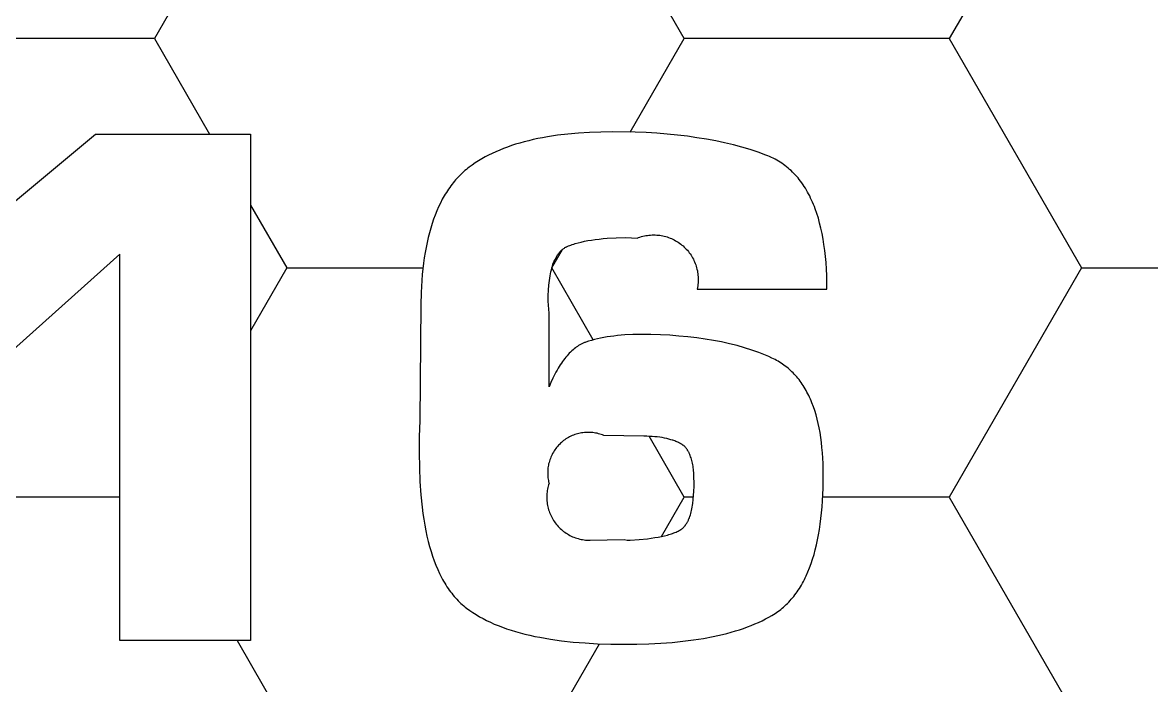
# Model space of a CAD drawing. Header units: millimetres. Extents: x 0 to 80, y 0 to 69.3.
# Drawn here: x 45.93 to 58.72, y 24.75 to 32.26 of the extents above; entities that cross this region are included whole.
import ezdxf

# ---------------------------------------------------------------- set-up
doc = ezdxf.new("R2010")
doc.units = ezdxf.units.MM
doc.header["$MEASUREMENT"] = 0
doc.layers.add('HEX_BACKGROUND', color=3, linetype='CONTINUOUS')
doc.layers.add('TEXT', color=5, linetype='CONTINUOUS')

msp = doc.modelspace()

# ---------------------------------------------------------------- linework, layer by layer
at = {"layer": 'HEX_BACKGROUND'}
for p, q in [((48.927, 34.68), (47.426, 32.08)), ((53.431, 32.08), (51.93, 34.68)), ((57.934, 34.68), (56.433, 32.08)), ((47.426, 32.08), (44.424, 32.08)), ((47.426, 32.08), (48.051, 30.997)), ((52.819, 31.02), (53.43, 32.08)), ((56.433, 32.08), (53.431, 32.08)), ((56.433, 32.08), (57.934, 29.48)), ((48.516, 30.192), (48.927, 29.48)), ((51.929, 29.48), (52.051, 29.69)), ((48.927, 29.48), (48.516, 28.767)), ((48.927, 29.48), (50.469, 29.48)), ((52.4, 28.665), (51.93, 29.48)), ((57.934, 29.48), (56.433, 26.88)), ((57.934, 29.48), (60.936, 29.48)), ((53.431, 26.88), (53.032, 27.571)), ((47.036, 26.88), (44.424, 26.88)), ((53.174, 26.436), (53.43, 26.88)), ((53.535, 26.88), (53.431, 26.88)), ((56.433, 26.88), (54.999, 26.88)), ((56.433, 26.88), (57.934, 24.28)), ((48.363, 25.257), (48.927, 24.28)), ((51.929, 24.28), (52.472, 25.219))]:
    msp.add_line(p, q, dxfattribs=at)
at = {"layer": 'TEXT'}
for p, q in [((44.669, 29.259), (46.76, 30.997)), ((46.76, 30.997), (48.516, 30.997)), ((48.516, 30.997), (48.516, 25.257)), ((51.825, 30.957), (51.772, 30.946)), ((51.88, 30.967), (51.825, 30.957)), ((51.993, 30.984), (51.88, 30.967)), ((52.11, 30.998), (51.993, 30.984)), ((52.231, 31.009), (52.11, 30.998)), ((52.357, 31.017), (52.231, 31.009)), ((52.487, 31.021), (52.357, 31.017)), ((52.621, 31.023), (52.487, 31.021)), ((52.876, 31.019), (52.621, 31.023)), ((52.999, 31.014), (52.876, 31.019)), ((53.12, 31.007), (52.999, 31.014)), ((53.238, 30.997), (53.12, 31.007)), ((53.353, 30.986), (53.238, 30.997)), ((53.466, 30.973), (53.353, 30.986)), ((53.575, 30.957), (53.466, 30.973)), ((53.682, 30.94), (53.575, 30.957)), ((51.383, 30.834), (51.339, 30.816)), ((51.428, 30.851), (51.383, 30.834)), ((51.473, 30.867), (51.428, 30.851)), ((51.52, 30.882), (51.473, 30.867)), ((51.569, 30.896), (51.52, 30.882)), ((51.618, 30.91), (51.569, 30.896)), ((51.668, 30.923), (51.618, 30.91)), ((51.719, 30.935), (51.668, 30.923)), ((51.772, 30.946), (51.719, 30.935)), ((53.787, 30.92), (53.682, 30.94)), ((53.888, 30.899), (53.787, 30.92)), ((53.987, 30.875), (53.888, 30.899)), ((54.083, 30.85), (53.987, 30.875)), ((54.177, 30.822), (54.083, 30.85)), ((51.137, 30.717), (51.1, 30.694)), ((51.175, 30.738), (51.137, 30.717)), ((51.214, 30.759), (51.175, 30.738)), ((51.255, 30.779), (51.214, 30.759)), ((51.296, 30.798), (51.255, 30.779)), ((51.339, 30.816), (51.296, 30.798)), ((54.267, 30.792), (54.177, 30.822)), ((54.355, 30.76), (54.267, 30.792)), ((54.377, 30.752), (54.355, 30.76)), ((54.398, 30.743), (54.377, 30.752)), ((54.419, 30.734), (54.398, 30.743)), ((54.439, 30.724), (54.419, 30.734)), ((54.459, 30.713), (54.439, 30.724)), ((54.479, 30.703), (54.459, 30.713)), ((54.498, 30.691), (54.479, 30.703)), ((50.946, 30.584), (50.93, 30.57)), ((50.962, 30.597), (50.946, 30.584)), ((50.978, 30.61), (50.962, 30.597)), ((50.995, 30.623), (50.978, 30.61)), ((51.028, 30.647), (50.995, 30.623)), ((51.063, 30.671), (51.028, 30.647)), ((51.1, 30.694), (51.063, 30.671)), ((54.517, 30.679), (54.498, 30.691)), ((54.536, 30.667), (54.517, 30.679)), ((54.554, 30.654), (54.536, 30.667)), ((54.572, 30.641), (54.554, 30.654)), ((54.59, 30.627), (54.572, 30.641)), ((54.608, 30.613), (54.59, 30.627)), ((54.625, 30.598), (54.608, 30.613)), ((54.641, 30.583), (54.625, 30.598)), ((54.658, 30.567), (54.641, 30.583)), ((50.813, 30.446), (50.799, 30.429)), ((50.826, 30.463), (50.813, 30.446)), ((50.84, 30.479), (50.826, 30.463)), ((50.855, 30.495), (50.84, 30.479)), ((50.869, 30.511), (50.855, 30.495)), ((50.884, 30.526), (50.869, 30.511)), ((50.899, 30.541), (50.884, 30.526)), ((50.914, 30.556), (50.899, 30.541)), ((50.93, 30.57), (50.914, 30.556)), ((54.674, 30.551), (54.658, 30.567)), ((54.689, 30.534), (54.674, 30.551)), ((54.705, 30.517), (54.689, 30.534)), ((54.72, 30.5), (54.705, 30.517)), ((54.734, 30.482), (54.72, 30.5)), ((54.749, 30.463), (54.734, 30.482)), ((54.763, 30.444), (54.749, 30.463)), ((50.723, 30.318), (50.711, 30.298)), ((50.735, 30.337), (50.723, 30.318)), ((50.748, 30.356), (50.735, 30.337)), ((50.76, 30.375), (50.748, 30.356)), ((50.773, 30.393), (50.76, 30.375)), ((50.786, 30.411), (50.773, 30.393)), ((50.799, 30.429), (50.786, 30.411)), ((54.777, 30.424), (54.763, 30.444)), ((54.79, 30.404), (54.777, 30.424)), ((54.803, 30.384), (54.79, 30.404)), ((54.816, 30.362), (54.803, 30.384)), ((54.828, 30.341), (54.816, 30.362)), ((54.84, 30.319), (54.828, 30.341)), ((54.852, 30.296), (54.84, 30.319)), ((50.667, 30.215), (50.646, 30.172)), ((50.689, 30.258), (50.667, 30.215)), ((50.711, 30.298), (50.689, 30.258)), ((54.863, 30.273), (54.852, 30.296)), ((54.874, 30.25), (54.863, 30.273)), ((54.885, 30.226), (54.874, 30.25)), ((54.895, 30.201), (54.885, 30.226)), ((54.905, 30.176), (54.895, 30.201)), ((50.608, 30.08), (50.59, 30.032)), ((50.626, 30.127), (50.608, 30.08)), ((50.646, 30.172), (50.626, 30.127)), ((54.914, 30.151), (54.905, 30.176)), ((54.933, 30.099), (54.914, 30.151)), ((54.95, 30.044), (54.933, 30.099)), ((50.573, 29.983), (50.558, 29.931)), ((50.59, 30.032), (50.573, 29.983)), ((54.965, 29.988), (54.95, 30.044)), ((54.98, 29.93), (54.965, 29.988)), ((50.529, 29.825), (50.517, 29.769)), ((50.543, 29.879), (50.529, 29.825)), ((50.558, 29.931), (50.543, 29.879)), ((52.42, 29.803), (52.465, 29.808)), ((52.465, 29.808), (52.51, 29.813)), ((52.51, 29.813), (52.558, 29.817)), ((52.558, 29.817), (52.659, 29.823)), ((52.659, 29.823), (52.768, 29.827)), ((52.768, 29.827), (52.897, 29.818)), ((52.897, 29.818), (52.913, 29.824)), ((52.913, 29.824), (52.929, 29.83)), ((52.929, 29.83), (52.946, 29.835)), ((52.946, 29.835), (52.963, 29.839)), ((52.963, 29.839), (52.98, 29.843)), ((52.98, 29.843), (52.997, 29.847)), ((52.997, 29.847), (53.014, 29.849)), ((53.014, 29.849), (53.031, 29.851)), ((53.031, 29.851), (53.048, 29.853)), ((53.048, 29.853), (53.066, 29.854)), ((53.066, 29.854), (53.083, 29.854)), ((53.083, 29.854), (53.1, 29.854)), ((53.1, 29.854), (53.118, 29.853)), ((53.118, 29.853), (53.135, 29.852)), ((53.135, 29.852), (53.152, 29.85)), ((53.152, 29.85), (53.169, 29.847)), ((53.169, 29.847), (53.186, 29.844)), ((53.186, 29.844), (53.203, 29.84)), ((53.203, 29.84), (53.22, 29.836)), ((53.22, 29.836), (53.237, 29.831)), ((53.237, 29.831), (53.253, 29.825)), ((53.253, 29.825), (53.27, 29.819)), ((53.27, 29.819), (53.286, 29.812)), ((53.286, 29.812), (53.301, 29.805)), ((54.992, 29.87), (54.98, 29.93)), ((55.004, 29.808), (54.992, 29.87)), ((55.014, 29.744), (55.004, 29.808)), ((50.505, 29.712), (50.494, 29.654)), ((50.517, 29.769), (50.505, 29.712)), ((52.032, 29.673), (52.037, 29.678)), ((52.037, 29.678), (52.043, 29.683)), ((52.043, 29.683), (52.049, 29.688)), ((52.049, 29.688), (52.054, 29.693)), ((52.054, 29.693), (52.06, 29.697)), ((52.06, 29.697), (52.066, 29.702)), ((52.066, 29.702), (52.072, 29.706)), ((52.072, 29.706), (52.079, 29.71)), ((52.079, 29.71), (52.085, 29.714)), ((52.085, 29.714), (52.092, 29.717)), ((52.092, 29.717), (52.098, 29.72)), ((52.098, 29.72), (52.105, 29.723)), ((52.105, 29.723), (52.118, 29.729)), ((52.118, 29.729), (52.133, 29.735)), ((52.133, 29.735), (52.147, 29.74)), ((52.147, 29.74), (52.162, 29.746)), ((52.162, 29.746), (52.178, 29.751)), ((52.178, 29.751), (52.194, 29.756)), ((52.194, 29.756), (52.227, 29.765)), ((52.227, 29.765), (52.262, 29.774)), ((52.262, 29.774), (52.299, 29.782)), ((52.299, 29.782), (52.338, 29.79)), ((52.338, 29.79), (52.378, 29.796)), ((52.378, 29.796), (52.42, 29.803)), ((53.301, 29.805), (53.317, 29.798)), ((53.317, 29.798), (53.332, 29.789)), ((53.332, 29.789), (53.347, 29.78)), ((53.347, 29.78), (53.362, 29.771)), ((53.362, 29.771), (53.376, 29.761)), ((53.376, 29.761), (53.39, 29.751)), ((53.39, 29.751), (53.404, 29.74)), ((53.404, 29.74), (53.417, 29.729)), ((53.417, 29.729), (53.43, 29.717)), ((53.43, 29.717), (53.442, 29.705)), ((53.442, 29.705), (53.454, 29.693)), ((53.454, 29.693), (53.466, 29.68)), ((53.466, 29.68), (53.477, 29.666)), ((55.023, 29.678), (55.014, 29.744)), ((55.031, 29.61), (55.023, 29.678)), ((47.036, 29.637), (45.529, 28.286)), ((47.036, 25.257), (47.036, 29.637)), ((50.485, 29.594), (50.476, 29.533)), ((50.494, 29.654), (50.485, 29.594)), ((51.954, 29.549), (51.958, 29.558)), ((51.958, 29.558), (51.962, 29.567)), ((51.962, 29.567), (51.965, 29.575)), ((51.965, 29.575), (51.97, 29.584)), ((51.97, 29.584), (51.974, 29.592)), ((51.974, 29.592), (51.978, 29.6)), ((51.978, 29.6), (51.982, 29.607)), ((51.982, 29.607), (51.987, 29.615)), ((51.987, 29.615), (51.991, 29.622)), ((51.991, 29.622), (51.996, 29.629)), ((51.996, 29.629), (52.001, 29.636)), ((52.001, 29.636), (52.006, 29.643)), ((52.006, 29.643), (52.011, 29.649)), ((52.011, 29.649), (52.016, 29.655)), ((52.016, 29.655), (52.021, 29.661)), ((52.021, 29.661), (52.026, 29.667)), ((52.026, 29.667), (52.032, 29.673)), ((53.477, 29.666), (53.488, 29.653)), ((53.488, 29.653), (53.498, 29.639)), ((53.498, 29.639), (53.508, 29.624)), ((53.508, 29.624), (53.517, 29.61)), ((53.517, 29.61), (53.525, 29.594)), ((53.525, 29.594), (53.534, 29.579)), ((53.534, 29.579), (53.541, 29.564)), ((53.541, 29.564), (53.548, 29.548)), ((55.037, 29.54), (55.031, 29.61)), ((50.468, 29.47), (50.462, 29.405)), ((50.476, 29.533), (50.468, 29.47)), ((51.915, 29.414), (51.92, 29.437)), ((51.92, 29.437), (51.925, 29.459)), ((51.925, 29.459), (51.931, 29.481)), ((51.931, 29.481), (51.937, 29.501)), ((51.937, 29.501), (51.943, 29.521)), ((51.943, 29.521), (51.95, 29.54)), ((51.95, 29.54), (51.954, 29.549)), ((53.548, 29.548), (53.555, 29.532)), ((53.555, 29.532), (53.561, 29.515)), ((53.561, 29.515), (53.566, 29.499)), ((53.566, 29.499), (53.571, 29.482)), ((53.571, 29.482), (53.575, 29.465)), ((53.575, 29.465), (53.579, 29.448)), ((53.579, 29.448), (53.582, 29.431)), ((53.582, 29.431), (53.584, 29.414)), ((55.042, 29.468), (55.037, 29.54)), ((55.045, 29.395), (55.042, 29.468)), ((50.456, 29.339), (50.448, 29.203)), ((50.462, 29.405), (50.456, 29.339)), ((51.897, 29.285), (51.9, 29.313)), ((51.9, 29.313), (51.903, 29.339)), ((51.903, 29.339), (51.907, 29.365)), ((51.907, 29.365), (51.911, 29.39)), ((51.911, 29.39), (51.915, 29.414)), ((53.584, 29.414), (53.586, 29.397)), ((53.587, 29.31), (53.585, 29.293)), ((53.586, 29.397), (53.588, 29.379)), ((53.588, 29.327), (53.587, 29.31)), ((53.588, 29.379), (53.588, 29.362)), ((53.588, 29.362), (53.588, 29.345)), ((53.588, 29.345), (53.588, 29.327)), ((55.047, 29.319), (55.045, 29.395)), ((55.048, 29.241), (55.047, 29.319)), ((50.448, 29.203), (50.444, 29.061)), ((51.89, 29.168), (51.893, 29.228)), ((51.89, 29.104), (51.89, 29.168)), ((51.893, 29.228), (51.897, 29.285)), ((53.58, 29.258), (53.577, 29.241)), ((53.577, 29.241), (55.048, 29.241)), ((53.583, 29.276), (53.58, 29.258)), ((53.585, 29.293), (53.583, 29.276)), ((50.444, 29.061), (50.435, 27.752)), ((51.898, 28.966), (51.89, 29.104)), ((51.898, 28.131), (51.898, 28.966)), ((52.379, 28.659), (52.347, 28.649)), ((52.412, 28.668), (52.379, 28.659)), ((52.447, 28.677), (52.412, 28.668)), ((52.482, 28.684), (52.447, 28.677)), ((52.518, 28.691), (52.482, 28.684)), ((52.556, 28.698), (52.518, 28.691)), ((52.594, 28.703), (52.556, 28.698)), ((52.634, 28.708), (52.594, 28.703)), ((52.674, 28.713), (52.634, 28.708)), ((52.716, 28.717), (52.674, 28.713)), ((52.759, 28.72), (52.716, 28.717)), ((52.847, 28.724), (52.759, 28.72)), ((52.94, 28.725), (52.847, 28.724)), ((53.051, 28.724), (52.94, 28.725)), ((53.161, 28.721), (53.051, 28.724)), ((53.267, 28.716), (53.161, 28.721)), ((53.371, 28.708), (53.267, 28.716)), ((53.473, 28.699), (53.371, 28.708)), ((53.572, 28.687), (53.473, 28.699)), ((53.669, 28.674), (53.572, 28.687)), ((53.763, 28.658), (53.669, 28.674)), ((53.854, 28.641), (53.763, 28.658)), ((52.142, 28.527), (52.128, 28.514)), ((52.156, 28.54), (52.142, 28.527)), ((52.17, 28.552), (52.156, 28.54)), ((52.183, 28.564), (52.17, 28.552)), ((52.198, 28.575), (52.183, 28.564)), ((52.205, 28.58), (52.198, 28.575)), ((52.212, 28.585), (52.205, 28.58)), ((52.219, 28.59), (52.212, 28.585)), ((52.226, 28.595), (52.219, 28.59)), ((52.234, 28.599), (52.226, 28.595)), ((52.241, 28.604), (52.234, 28.599)), ((52.248, 28.608), (52.241, 28.604)), ((52.255, 28.612), (52.248, 28.608)), ((52.263, 28.616), (52.255, 28.612)), ((52.27, 28.62), (52.263, 28.616)), ((52.278, 28.623), (52.27, 28.62)), ((52.285, 28.627), (52.278, 28.623)), ((52.293, 28.63), (52.285, 28.627)), ((52.3, 28.633), (52.293, 28.63)), ((52.308, 28.636), (52.3, 28.633)), ((52.316, 28.639), (52.308, 28.636)), ((52.347, 28.649), (52.316, 28.639)), ((53.943, 28.621), (53.854, 28.641)), ((54.03, 28.599), (53.943, 28.621)), ((54.114, 28.575), (54.03, 28.599)), ((54.195, 28.549), (54.114, 28.575)), ((54.274, 28.521), (54.195, 28.549)), ((52.038, 28.4), (52.025, 28.381)), ((52.05, 28.418), (52.038, 28.4)), ((52.063, 28.436), (52.05, 28.418)), ((52.076, 28.453), (52.063, 28.436)), ((52.089, 28.469), (52.076, 28.453)), ((52.102, 28.484), (52.089, 28.469)), ((52.115, 28.499), (52.102, 28.484)), ((52.128, 28.514), (52.115, 28.499)), ((54.35, 28.49), (54.274, 28.521)), ((54.388, 28.475), (54.35, 28.49)), ((54.424, 28.458), (54.388, 28.475)), ((54.442, 28.45), (54.424, 28.458)), ((54.46, 28.441), (54.442, 28.45)), ((54.477, 28.431), (54.46, 28.441)), ((54.495, 28.422), (54.477, 28.431)), ((54.511, 28.412), (54.495, 28.422)), ((54.528, 28.401), (54.511, 28.412)), ((54.544, 28.39), (54.528, 28.401)), ((51.965, 28.277), (51.942, 28.231)), ((51.977, 28.3), (51.965, 28.277)), ((51.989, 28.321), (51.977, 28.3)), ((52.001, 28.342), (51.989, 28.321)), ((52.013, 28.362), (52.001, 28.342)), ((52.025, 28.381), (52.013, 28.362)), ((54.56, 28.379), (54.544, 28.39)), ((54.576, 28.367), (54.56, 28.379)), ((54.592, 28.355), (54.576, 28.367)), ((54.607, 28.343), (54.592, 28.355)), ((54.622, 28.33), (54.607, 28.343)), ((54.636, 28.317), (54.622, 28.33)), ((54.651, 28.304), (54.636, 28.317)), ((54.665, 28.29), (54.651, 28.304)), ((54.678, 28.275), (54.665, 28.29)), ((54.692, 28.261), (54.678, 28.275)), ((51.92, 28.183), (51.898, 28.131)), ((51.942, 28.231), (51.92, 28.183)), ((54.705, 28.245), (54.692, 28.261)), ((54.718, 28.23), (54.705, 28.245)), ((54.731, 28.214), (54.718, 28.23)), ((54.743, 28.198), (54.731, 28.214)), ((54.755, 28.181), (54.743, 28.198)), ((54.767, 28.164), (54.755, 28.181)), ((54.778, 28.147), (54.767, 28.164)), ((54.789, 28.129), (54.778, 28.147)), ((54.8, 28.111), (54.789, 28.129)), ((54.811, 28.092), (54.8, 28.111)), ((54.821, 28.073), (54.811, 28.092)), ((54.831, 28.054), (54.821, 28.073)), ((54.841, 28.034), (54.831, 28.054)), ((54.851, 28.014), (54.841, 28.034)), ((54.86, 27.993), (54.851, 28.014)), ((54.869, 27.973), (54.86, 27.993)), ((54.878, 27.951), (54.869, 27.973)), ((54.894, 27.907), (54.878, 27.951)), ((54.909, 27.862), (54.894, 27.907)), ((54.924, 27.815), (54.909, 27.862)), ((54.937, 27.767), (54.924, 27.815)), ((54.948, 27.717), (54.937, 27.767)), ((50.435, 27.752), (50.427, 27.567)), ((54.959, 27.666), (54.948, 27.717)), ((54.969, 27.613), (54.959, 27.666)), ((50.427, 27.567), (50.427, 27.382)), ((52.051, 27.513), (52.039, 27.502)), ((52.064, 27.522), (52.051, 27.513)), ((52.077, 27.532), (52.064, 27.522)), ((52.09, 27.541), (52.077, 27.532)), ((52.104, 27.549), (52.09, 27.541)), ((52.117, 27.557), (52.104, 27.549)), ((52.131, 27.565), (52.117, 27.557)), ((52.146, 27.572), (52.131, 27.565)), ((52.16, 27.579), (52.146, 27.572)), ((52.175, 27.585), (52.16, 27.579)), ((52.19, 27.59), (52.175, 27.585)), ((52.205, 27.595), (52.19, 27.59)), ((52.221, 27.6), (52.205, 27.595)), ((52.236, 27.604), (52.221, 27.6)), ((52.252, 27.607), (52.236, 27.604)), ((52.267, 27.61), (52.252, 27.607)), ((52.283, 27.612), (52.267, 27.61)), ((52.299, 27.614), (52.283, 27.612)), ((52.315, 27.615), (52.299, 27.614)), ((52.331, 27.616), (52.315, 27.615)), ((52.347, 27.616), (52.331, 27.616)), ((52.363, 27.615), (52.347, 27.616)), ((52.379, 27.614), (52.363, 27.615)), ((52.395, 27.613), (52.379, 27.614)), ((52.411, 27.61), (52.395, 27.613)), ((52.426, 27.608), (52.411, 27.61)), ((52.442, 27.605), (52.426, 27.608)), ((52.457, 27.601), (52.442, 27.605)), ((52.473, 27.596), (52.457, 27.601)), ((52.488, 27.592), (52.473, 27.596)), ((52.503, 27.586), (52.488, 27.592)), ((52.518, 27.58), (52.503, 27.586)), ((52.974, 27.572), (52.518, 27.58)), ((53.006, 27.571), (52.974, 27.572)), ((53.037, 27.57), (53.006, 27.571)), ((53.067, 27.569), (53.037, 27.57)), ((53.097, 27.567), (53.067, 27.569)), ((53.125, 27.564), (53.097, 27.567)), ((53.153, 27.56), (53.125, 27.564)), ((53.18, 27.556), (53.153, 27.56)), ((53.206, 27.551), (53.18, 27.556)), ((53.232, 27.546), (53.206, 27.551)), ((53.256, 27.54), (53.232, 27.546)), ((53.28, 27.533), (53.256, 27.54)), ((53.292, 27.529), (53.28, 27.533)), ((53.303, 27.526), (53.292, 27.529)), ((53.314, 27.522), (53.303, 27.526)), ((53.325, 27.518), (53.314, 27.522)), ((53.336, 27.513), (53.325, 27.518)), ((53.347, 27.509), (53.336, 27.513)), ((53.357, 27.505), (53.347, 27.509)), ((53.367, 27.5), (53.357, 27.505)), ((54.977, 27.558), (54.969, 27.613)), ((54.985, 27.502), (54.977, 27.558)), ((50.427, 27.382), (50.429, 27.217)), ((51.939, 27.378), (51.932, 27.364)), ((51.947, 27.392), (51.939, 27.378)), ((51.956, 27.406), (51.947, 27.392)), ((51.965, 27.419), (51.956, 27.406)), ((51.974, 27.432), (51.965, 27.419)), ((51.984, 27.445), (51.974, 27.432)), ((51.994, 27.457), (51.984, 27.445)), ((52.005, 27.469), (51.994, 27.457)), ((52.016, 27.48), (52.005, 27.469)), ((52.027, 27.492), (52.016, 27.48)), ((52.039, 27.502), (52.027, 27.492)), ((53.377, 27.495), (53.367, 27.5)), ((53.387, 27.49), (53.377, 27.495)), ((53.392, 27.487), (53.387, 27.49)), ((53.397, 27.485), (53.392, 27.487)), ((53.401, 27.482), (53.397, 27.485)), ((53.406, 27.479), (53.401, 27.482)), ((53.41, 27.476), (53.406, 27.479)), ((53.415, 27.472), (53.41, 27.476)), ((53.419, 27.469), (53.415, 27.472)), ((53.423, 27.465), (53.419, 27.469)), ((53.428, 27.462), (53.423, 27.465)), ((53.432, 27.458), (53.428, 27.462)), ((53.436, 27.454), (53.432, 27.458)), ((53.44, 27.45), (53.436, 27.454)), ((53.444, 27.446), (53.44, 27.45)), ((53.448, 27.441), (53.444, 27.446)), ((53.451, 27.437), (53.448, 27.441)), ((53.455, 27.432), (53.451, 27.437)), ((53.459, 27.427), (53.455, 27.432)), ((53.462, 27.422), (53.459, 27.427)), ((53.466, 27.417), (53.462, 27.422)), ((53.469, 27.412), (53.466, 27.417)), ((53.472, 27.407), (53.469, 27.412)), ((53.475, 27.402), (53.472, 27.407)), ((53.479, 27.396), (53.475, 27.402)), ((53.482, 27.39), (53.479, 27.396)), ((53.485, 27.385), (53.482, 27.39)), ((53.487, 27.379), (53.485, 27.385)), ((53.49, 27.373), (53.487, 27.379)), ((54.991, 27.444), (54.985, 27.502)), ((54.996, 27.385), (54.991, 27.444)), ((55, 27.324), (54.996, 27.385)), ((51.894, 27.259), (51.891, 27.244)), ((51.898, 27.275), (51.894, 27.259)), ((51.902, 27.29), (51.898, 27.275)), ((51.907, 27.306), (51.902, 27.29)), ((51.913, 27.321), (51.907, 27.306)), ((51.919, 27.335), (51.913, 27.321)), ((51.925, 27.35), (51.919, 27.335)), ((51.932, 27.364), (51.925, 27.35)), ((53.493, 27.366), (53.49, 27.373)), ((53.498, 27.354), (53.493, 27.366)), ((53.503, 27.34), (53.498, 27.354)), ((53.508, 27.327), (53.503, 27.34)), ((53.512, 27.312), (53.508, 27.327)), ((53.517, 27.297), (53.512, 27.312)), ((53.52, 27.282), (53.517, 27.297)), ((53.524, 27.266), (53.52, 27.282)), ((53.527, 27.249), (53.524, 27.266)), ((53.53, 27.232), (53.527, 27.249)), ((55.003, 27.262), (55, 27.324)), ((55.005, 27.198), (55.003, 27.262)), ((50.429, 27.217), (50.435, 27.059)), ((51.884, 27.196), (51.883, 27.18)), ((51.883, 27.18), (51.883, 27.164)), ((51.883, 27.164), (51.883, 27.149)), ((51.883, 27.149), (51.883, 27.133)), ((51.883, 27.133), (51.884, 27.117)), ((51.886, 27.212), (51.884, 27.196)), ((51.888, 27.228), (51.886, 27.212)), ((51.891, 27.244), (51.888, 27.228)), ((53.532, 27.215), (53.53, 27.232)), ((53.535, 27.197), (53.532, 27.215)), ((53.537, 27.178), (53.535, 27.197)), ((53.538, 27.159), (53.537, 27.178)), ((53.54, 27.139), (53.538, 27.159)), ((53.541, 27.098), (53.54, 27.139)), ((55.003, 26.983), (55.005, 27.133)), ((55.005, 27.133), (55.005, 27.198)), ((50.435, 27.059), (50.445, 26.909)), ((51.884, 27.117), (51.886, 27.101)), ((51.889, 27.006), (51.884, 26.989)), ((51.886, 27.101), (51.888, 27.085)), ((51.888, 27.085), (51.891, 27.069)), ((51.893, 27.022), (51.889, 27.006)), ((51.891, 27.069), (51.894, 27.054)), ((51.898, 27.038), (51.893, 27.022)), ((51.894, 27.054), (51.898, 27.038)), ((53.54, 26.949), (53.542, 27.001)), ((53.542, 27.055), (53.541, 27.098)), ((53.542, 27.001), (53.542, 27.055)), ((50.445, 26.909), (50.46, 26.766)), ((51.873, 26.906), (51.872, 26.889)), ((51.872, 26.889), (51.872, 26.872)), ((51.872, 26.872), (51.873, 26.855)), ((51.874, 26.923), (51.873, 26.906)), ((51.876, 26.939), (51.874, 26.923)), ((51.878, 26.956), (51.876, 26.939)), ((51.881, 26.973), (51.878, 26.956)), ((51.884, 26.989), (51.881, 26.973)), ((53.533, 26.854), (53.537, 26.9)), ((53.537, 26.9), (53.54, 26.949)), ((54.997, 26.841), (55.003, 26.983)), ((50.46, 26.766), (50.469, 26.697)), ((51.873, 26.855), (51.874, 26.838)), ((51.874, 26.838), (51.876, 26.821)), ((51.876, 26.821), (51.878, 26.805)), ((51.878, 26.805), (51.881, 26.788)), ((51.881, 26.788), (51.885, 26.772)), ((51.885, 26.772), (51.889, 26.755)), ((51.889, 26.755), (51.894, 26.739)), ((51.894, 26.739), (51.899, 26.723)), ((53.513, 26.731), (53.517, 26.75)), ((53.517, 26.75), (53.521, 26.769)), ((53.521, 26.769), (53.524, 26.789)), ((53.524, 26.789), (53.527, 26.81)), ((53.527, 26.81), (53.533, 26.854)), ((54.986, 26.705), (54.992, 26.772)), ((54.992, 26.772), (54.997, 26.841)), ((50.469, 26.697), (50.479, 26.63)), ((50.479, 26.63), (50.49, 26.565)), ((51.899, 26.723), (51.904, 26.707)), ((51.904, 26.707), (51.911, 26.691)), ((51.911, 26.691), (51.918, 26.676)), ((51.918, 26.676), (51.925, 26.661)), ((51.925, 26.661), (51.933, 26.646)), ((51.933, 26.646), (51.941, 26.631)), ((51.941, 26.631), (51.95, 26.617)), ((51.95, 26.617), (51.96, 26.603)), ((53.471, 26.607), (53.474, 26.613)), ((53.474, 26.613), (53.477, 26.62)), ((53.477, 26.62), (53.48, 26.627)), ((53.48, 26.627), (53.483, 26.634)), ((53.483, 26.634), (53.489, 26.648)), ((53.489, 26.648), (53.494, 26.663)), ((53.494, 26.663), (53.5, 26.679)), ((53.5, 26.679), (53.504, 26.696)), ((53.504, 26.696), (53.509, 26.713)), ((53.509, 26.713), (53.513, 26.731)), ((54.971, 26.576), (54.979, 26.64)), ((54.979, 26.64), (54.986, 26.705)), ((50.49, 26.565), (50.502, 26.501)), ((50.502, 26.501), (50.515, 26.44)), ((51.96, 26.603), (51.969, 26.589)), ((51.969, 26.589), (51.98, 26.576)), ((51.98, 26.576), (51.991, 26.563)), ((51.991, 26.563), (52.002, 26.55)), ((52.002, 26.55), (52.013, 26.538)), ((52.013, 26.538), (52.026, 26.526)), ((52.026, 26.526), (52.038, 26.514)), ((52.038, 26.514), (52.051, 26.504)), ((52.051, 26.504), (52.064, 26.493)), ((52.064, 26.493), (52.078, 26.483)), ((52.078, 26.483), (52.092, 26.473)), ((53.313, 26.475), (53.325, 26.48)), ((53.325, 26.48), (53.338, 26.485)), ((53.338, 26.485), (53.35, 26.49)), ((53.35, 26.49), (53.361, 26.496)), ((53.361, 26.496), (53.372, 26.502)), ((53.372, 26.502), (53.382, 26.507)), ((53.382, 26.507), (53.391, 26.513)), ((53.391, 26.513), (53.396, 26.516)), ((53.396, 26.516), (53.401, 26.519)), ((53.401, 26.519), (53.405, 26.523)), ((53.405, 26.523), (53.41, 26.526)), ((53.41, 26.526), (53.414, 26.53)), ((53.414, 26.53), (53.418, 26.534)), ((53.418, 26.534), (53.423, 26.538)), ((53.423, 26.538), (53.427, 26.542)), ((53.427, 26.542), (53.431, 26.547)), ((53.431, 26.547), (53.435, 26.551)), ((53.435, 26.551), (53.439, 26.556)), ((53.439, 26.556), (53.443, 26.561)), ((53.443, 26.561), (53.446, 26.566)), ((53.446, 26.566), (53.45, 26.571)), ((53.45, 26.571), (53.454, 26.577)), ((53.454, 26.577), (53.457, 26.582)), ((53.457, 26.582), (53.461, 26.588)), ((53.461, 26.588), (53.464, 26.594)), ((53.464, 26.594), (53.468, 26.6)), ((53.468, 26.6), (53.471, 26.607)), ((54.952, 26.454), (54.962, 26.514)), ((54.962, 26.514), (54.971, 26.576)), ((50.515, 26.44), (50.529, 26.38)), ((50.529, 26.38), (50.545, 26.323)), ((52.092, 26.473), (52.106, 26.464)), ((52.106, 26.464), (52.12, 26.456)), ((52.12, 26.456), (52.135, 26.448)), ((52.135, 26.448), (52.15, 26.44)), ((52.15, 26.44), (52.166, 26.433)), ((52.166, 26.433), (52.181, 26.427)), ((52.181, 26.427), (52.197, 26.421)), ((52.197, 26.421), (52.213, 26.415)), ((52.213, 26.415), (52.229, 26.411)), ((52.229, 26.411), (52.246, 26.406)), ((52.246, 26.406), (52.262, 26.403)), ((52.262, 26.403), (52.279, 26.4)), ((52.279, 26.4), (52.296, 26.397)), ((52.296, 26.397), (52.312, 26.395)), ((52.312, 26.395), (52.329, 26.394)), ((52.329, 26.394), (52.346, 26.393)), ((52.346, 26.393), (52.363, 26.393)), ((52.363, 26.393), (52.75, 26.401)), ((52.75, 26.401), (52.785, 26.393)), ((52.785, 26.393), (52.819, 26.393)), ((52.819, 26.393), (52.92, 26.4)), ((52.92, 26.4), (53.013, 26.41)), ((53.013, 26.41), (53.056, 26.415)), ((53.056, 26.415), (53.097, 26.422)), ((53.097, 26.422), (53.136, 26.428)), ((53.136, 26.428), (53.173, 26.436)), ((53.173, 26.436), (53.208, 26.443)), ((53.208, 26.443), (53.24, 26.452)), ((53.24, 26.452), (53.256, 26.456)), ((53.256, 26.456), (53.271, 26.461)), ((53.271, 26.461), (53.285, 26.465)), ((53.285, 26.465), (53.299, 26.47)), ((53.299, 26.47), (53.313, 26.475)), ((54.928, 26.339), (54.941, 26.396)), ((54.941, 26.396), (54.952, 26.454)), ((50.545, 26.323), (50.561, 26.267)), ((50.561, 26.267), (50.578, 26.213)), ((54.885, 26.179), (54.901, 26.231)), ((54.901, 26.231), (54.915, 26.284)), ((54.915, 26.284), (54.928, 26.339)), ((50.578, 26.213), (50.597, 26.16)), ((50.597, 26.16), (50.616, 26.11)), ((50.616, 26.11), (50.637, 26.061)), ((54.851, 26.081), (54.869, 26.129)), ((54.869, 26.129), (54.885, 26.179)), ((50.637, 26.061), (50.658, 26.015)), ((50.658, 26.015), (50.669, 25.992)), ((50.669, 25.992), (50.681, 25.97)), ((50.681, 25.97), (50.692, 25.948)), ((54.802, 25.968), (54.813, 25.989)), ((54.813, 25.989), (54.832, 26.034)), ((54.832, 26.034), (54.851, 26.081)), ((50.692, 25.948), (50.704, 25.927)), ((50.704, 25.927), (50.717, 25.906)), ((50.717, 25.906), (50.729, 25.886)), ((50.729, 25.886), (50.742, 25.866)), ((50.742, 25.866), (50.755, 25.846)), ((50.755, 25.846), (50.768, 25.827)), ((54.723, 25.827), (54.735, 25.846)), ((54.735, 25.846), (54.747, 25.865)), ((54.747, 25.865), (54.759, 25.885)), ((54.759, 25.885), (54.77, 25.905)), ((54.77, 25.905), (54.781, 25.925)), ((54.781, 25.925), (54.792, 25.946)), ((54.792, 25.946), (54.802, 25.968)), ((50.768, 25.827), (50.782, 25.809)), ((50.782, 25.809), (50.795, 25.791)), ((50.795, 25.791), (50.809, 25.773)), ((50.809, 25.773), (50.824, 25.756)), ((50.824, 25.756), (50.838, 25.739)), ((50.838, 25.739), (50.853, 25.723)), ((50.853, 25.723), (50.868, 25.707)), ((54.63, 25.708), (54.644, 25.723)), ((54.644, 25.723), (54.658, 25.74)), ((54.658, 25.74), (54.672, 25.756)), ((54.672, 25.756), (54.685, 25.773)), ((54.685, 25.773), (54.698, 25.791)), ((54.698, 25.791), (54.71, 25.809)), ((54.71, 25.809), (54.723, 25.827)), ((50.868, 25.707), (50.884, 25.692)), ((50.884, 25.692), (50.899, 25.677)), ((50.899, 25.677), (50.915, 25.663)), ((50.915, 25.663), (50.931, 25.649)), ((50.931, 25.649), (50.948, 25.635)), ((50.948, 25.635), (50.964, 25.622)), ((50.964, 25.622), (50.999, 25.597)), ((50.999, 25.597), (51.034, 25.573)), ((54.476, 25.573), (54.492, 25.585)), ((54.492, 25.585), (54.509, 25.597)), ((54.509, 25.597), (54.525, 25.609)), ((54.525, 25.609), (54.541, 25.622)), ((54.541, 25.622), (54.556, 25.635)), ((54.556, 25.635), (54.572, 25.649)), ((54.572, 25.649), (54.587, 25.663)), ((54.587, 25.663), (54.602, 25.677)), ((54.602, 25.677), (54.616, 25.692)), ((54.616, 25.692), (54.63, 25.708)), ((51.034, 25.573), (51.072, 25.549)), ((51.072, 25.549), (51.11, 25.526)), ((51.11, 25.526), (51.15, 25.505)), ((51.15, 25.505), (51.191, 25.483)), ((51.191, 25.483), (51.234, 25.463)), ((51.234, 25.463), (51.278, 25.443)), ((54.232, 25.444), (54.273, 25.462)), ((54.273, 25.462), (54.312, 25.48)), ((54.312, 25.48), (54.351, 25.5)), ((54.351, 25.5), (54.388, 25.52)), ((54.388, 25.52), (54.424, 25.541)), ((54.424, 25.541), (54.459, 25.562)), ((54.459, 25.562), (54.476, 25.573)), ((51.278, 25.443), (51.323, 25.425)), ((51.323, 25.425), (51.37, 25.407)), ((51.37, 25.407), (51.418, 25.39)), ((51.418, 25.39), (51.468, 25.373)), ((51.468, 25.373), (51.519, 25.358)), ((51.519, 25.358), (51.571, 25.343)), ((51.571, 25.343), (51.625, 25.329)), ((51.625, 25.329), (51.68, 25.316)), ((53.863, 25.324), (53.913, 25.336)), ((53.913, 25.336), (53.962, 25.35)), ((53.962, 25.35), (54.01, 25.364)), ((54.01, 25.364), (54.057, 25.378)), ((54.057, 25.378), (54.103, 25.394)), ((54.103, 25.394), (54.147, 25.41)), ((54.147, 25.41), (54.19, 25.426)), ((54.19, 25.426), (54.232, 25.444)), ((48.516, 25.257), (47.036, 25.257)), ((51.68, 25.316), (51.736, 25.303)), ((51.736, 25.303), (51.794, 25.292)), ((51.794, 25.292), (51.914, 25.271)), ((51.914, 25.271), (52.04, 25.253)), ((52.04, 25.253), (52.171, 25.239)), ((52.171, 25.239), (52.307, 25.228)), ((52.307, 25.228), (52.449, 25.22)), ((52.449, 25.22), (52.597, 25.215)), ((52.597, 25.215), (52.75, 25.213)), ((52.75, 25.213), (52.893, 25.215)), ((52.893, 25.215), (53.031, 25.219)), ((53.031, 25.219), (53.164, 25.226)), ((53.164, 25.226), (53.293, 25.235)), ((53.293, 25.235), (53.416, 25.248)), ((53.416, 25.248), (53.535, 25.263)), ((53.535, 25.263), (53.649, 25.28)), ((53.649, 25.28), (53.758, 25.301)), ((53.758, 25.301), (53.863, 25.324))]:
    msp.add_line(p, q, dxfattribs=at)

doc.saveas('drawing.dxf')
